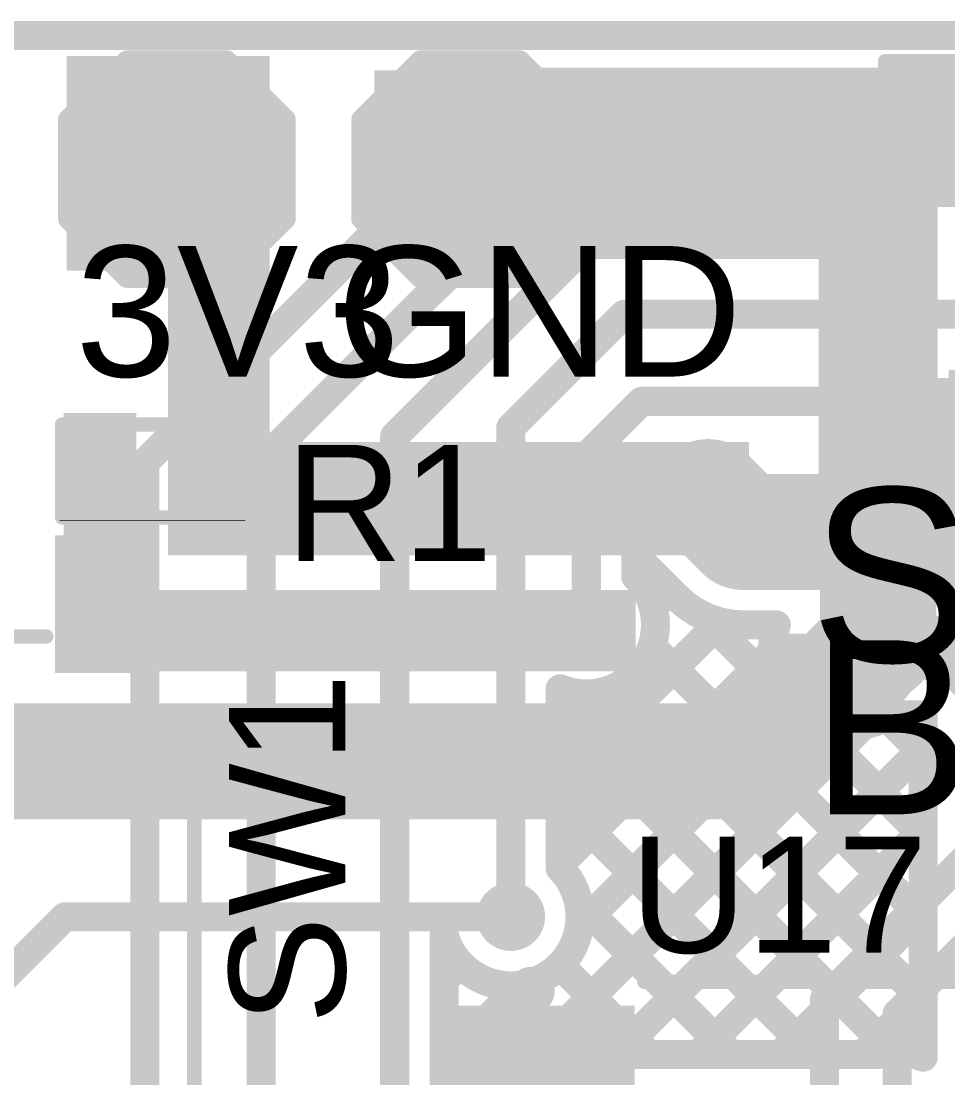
# Model space of a CAD drawing. Header units: millimetres. Extents: x -0.14 to 1.19, y -0.12 to 0.99.
# Drawn here: x 0.1604 to 0.4795, y 0.6249 to 0.989 of the extents above; entities that cross this region are included whole.
import ezdxf

# ---------------------------------------------------------------- set-up
doc = ezdxf.new("R2010")
doc.units = ezdxf.units.MM
doc.header["$MEASUREMENT"] = 0
for name, color, linetype in [('BottomLayer', 5, 'Continuous'), ('Mechanical2', 216, 'Continuous'), ('TopLayer', 1, 'Continuous'), ('TopOverlay', 2, 'Continuous'), ('TopPaste', 8, 'Continuous'), ('TopSolder', 216, 'Continuous'), ('ViaHoleLayer', 16, 'Continuous')]:
    doc.layers.add(name, color=color, linetype=linetype)
doc.styles.add('Arial', font='', dxfattribs={"height": 0.2})
doc.styles.get('Arial').set_extended_font_data('Arial')

# ---------------------------------------------------------------- blocks, each defined once
blk = doc.blocks.new('FH34SRJ_12S_0_5SH_50__1')
at = {"layer": 'TopLayer'}
for points in [[(-0.11417, 0.06496), (-0.10236, 0.06496), (-0.10236, 0.03346), (-0.11417, 0.03346)], [(-0.09449, 0.06496), (-0.08268, 0.06496), (-0.08268, 0.03346), (-0.09449, 0.03346)], [(-0.0748, 0.06496), (-0.06299, 0.06496), (-0.06299, 0.03346), (-0.0748, 0.03346)], [(-0.05512, 0.06496), (-0.04331, 0.06496), (-0.04331, 0.03346), (-0.05512, 0.03346)], [(-0.03543, 0.06496), (-0.02362, 0.06496), (-0.02362, 0.03346), (-0.03543, 0.03346)], [(-0.01575, 0.06496), (-0.00394, 0.06496), (-0.00394, 0.03346), (-0.01575, 0.03346)], [(0.00394, 0.06496), (0.01575, 0.06496), (0.01575, 0.03346), (0.00394, 0.03346)], [(0.02362, 0.06496), (0.03543, 0.06496), (0.03543, 0.03346), (0.02362, 0.03346)], [(0.04331, 0.06496), (0.05512, 0.06496), (0.05512, 0.03346), (0.04331, 0.03346)], [(0.06299, 0.06496), (0.0748, 0.06496), (0.0748, 0.03346), (0.06299, 0.03346)], [(0.08268, 0.06496), (0.09449, 0.06496), (0.09449, 0.03346), (0.08268, 0.03346)], [(0.10236, 0.06496), (0.11417, 0.06496), (0.11417, 0.03346), (0.10236, 0.03346)], [(-0.15552, -0.03346), (-0.13977, -0.03346), (-0.13977, -0.06496), (-0.15552, -0.06496)], [(0.13977, -0.03346), (0.15552, -0.03346), (0.15552, -0.06496), (0.13977, -0.06496)]]:
    blk.add_hatch(color=1, dxfattribs=at).paths.add_polyline_path(points)
at = {"layer": 'TopPaste'}
for points in [[(-0.11417, 0.06496), (-0.10236, 0.06496), (-0.10236, 0.03346), (-0.11417, 0.03346)], [(-0.09449, 0.06496), (-0.08268, 0.06496), (-0.08268, 0.03346), (-0.09449, 0.03346)], [(-0.0748, 0.06496), (-0.06299, 0.06496), (-0.06299, 0.03346), (-0.0748, 0.03346)], [(-0.05512, 0.06496), (-0.04331, 0.06496), (-0.04331, 0.03346), (-0.05512, 0.03346)], [(-0.03543, 0.06496), (-0.02362, 0.06496), (-0.02362, 0.03346), (-0.03543, 0.03346)], [(-0.01575, 0.06496), (-0.00394, 0.06496), (-0.00394, 0.03346), (-0.01575, 0.03346)], [(0.00394, 0.06496), (0.01575, 0.06496), (0.01575, 0.03346), (0.00394, 0.03346)], [(0.02362, 0.06496), (0.03543, 0.06496), (0.03543, 0.03346), (0.02362, 0.03346)], [(0.04331, 0.06496), (0.05512, 0.06496), (0.05512, 0.03346), (0.04331, 0.03346)], [(0.06299, 0.06496), (0.0748, 0.06496), (0.0748, 0.03346), (0.06299, 0.03346)], [(0.08268, 0.06496), (0.09449, 0.06496), (0.09449, 0.03346), (0.08268, 0.03346)], [(0.10236, 0.06496), (0.11417, 0.06496), (0.11417, 0.03346), (0.10236, 0.03346)], [(-0.15552, -0.03346), (-0.13977, -0.03346), (-0.13977, -0.06496), (-0.15552, -0.06496)], [(0.13977, -0.03346), (0.15552, -0.03346), (0.15552, -0.06496), (0.13977, -0.06496)]]:
    blk.add_hatch(color=8, dxfattribs=at).paths.add_polyline_path(points)
at = {"layer": 'TopSolder'}
for points in [[(-0.11817, 0.06896), (-0.09836, 0.06896), (-0.09836, 0.02946), (-0.11817, 0.02946)], [(-0.09849, 0.06896), (-0.07868, 0.06896), (-0.07868, 0.02946), (-0.09849, 0.02946)], [(-0.0788, 0.06896), (-0.05899, 0.06896), (-0.05899, 0.02946), (-0.0788, 0.02946)], [(-0.05912, 0.06896), (-0.03931, 0.06896), (-0.03931, 0.02946), (-0.05912, 0.02946)], [(-0.03943, 0.06896), (-0.01962, 0.06896), (-0.01962, 0.02946), (-0.03943, 0.02946)], [(-0.01975, 0.06896), (0.00006, 0.06896), (0.00006, 0.02946), (-0.01975, 0.02946)], [(-0.00006, 0.06896), (0.01975, 0.06896), (0.01975, 0.02946), (-0.00006, 0.02946)], [(0.01962, 0.06896), (0.03943, 0.06896), (0.03943, 0.02946), (0.01962, 0.02946)], [(0.03931, 0.06896), (0.05912, 0.06896), (0.05912, 0.02946), (0.03931, 0.02946)], [(0.05899, 0.06896), (0.0788, 0.06896), (0.0788, 0.02946), (0.05899, 0.02946)], [(0.07868, 0.06896), (0.09849, 0.06896), (0.09849, 0.02946), (0.07868, 0.02946)], [(0.09836, 0.06896), (0.11817, 0.06896), (0.11817, 0.02946), (0.09836, 0.02946)], [(-0.15952, -0.02946), (-0.13577, -0.02946), (-0.13577, -0.06896), (-0.15952, -0.06896)], [(0.13577, -0.02946), (0.15952, -0.02946), (0.15952, -0.06896), (0.13577, -0.06896)]]:
    blk.add_hatch(color=216, dxfattribs=at).paths.add_polyline_path(points)
at = {"layer": 'TopOverlay'}
for points, const_width in [([(-0.10494, 0.08121, 1), (-0.11126, 0.08121, 1)], 0.005), ([(-0.11251, 0.08121, 1), (-0.11001, 0.08121, 1)], 0.0025), ([(-0.10619, 0.08121, 1), (-0.10369, 0.08121, 1)], 0.0025), ([(-0.16125, 0.043, 1), (-0.15875, 0.043, 1)], 0.0025), ([(-0.16125, 0.043, 1), (-0.15875, 0.043, 1)], 0.0025), ([(-0.12525, 0.043, 1), (-0.12275, 0.043, 1)], 0.0025), ([(0.12275, 0.043, 1), (0.12525, 0.043, 1)], 0.0025), ([(0.15875, 0.043, 1), (0.16125, 0.043, 1)], 0.0025), ([(0.15875, 0.043, 1), (0.16125, 0.043, 1)], 0.0025), ([(-0.16125, -0.026, 1), (-0.15875, -0.026, 1)], 0.0025), ([(0.15875, -0.026, 1), (0.16125, -0.026, 1)], 0.0025), ([(-0.14125, -0.071, 1), (-0.13875, -0.071, 1)], 0.0025), ([(0.13875, -0.071, 1), (0.14125, -0.071, 1)], 0.0025), ([(-0.14125, -0.07698, 1), (-0.13875, -0.07698, 1)], 0.0025), ([(-0.14125, -0.07698, 1), (-0.13875, -0.07698, 1)], 0.0025), ([(0.13873, -0.07698, 1), (0.14123, -0.07698, 1)], 0.0025), ([(0.13875, -0.077, 1), (0.14125, -0.077, 1)], 0.0025)]:
    blk.add_lwpolyline(points, format="xyb", close=True, dxfattribs=dict(at, const_width=const_width))
at = {"layer": 'TopOverlay', "const_width": 0.005}
for points in [[(-0.16, 0.043), (-0.16, -0.026)], [(-0.124, 0.043), (-0.16, 0.043)], [(0.16, 0.043), (0.124, 0.043)], [(0.16, 0.043), (0.16, -0.026)], [(-0.14, -0.071), (-0.14, -0.07698)], [(0.14, -0.071), (0.14, -0.077)], [(0.13998, -0.07698), (-0.14, -0.07698)]]:
    blk.add_lwpolyline(points, dxfattribs=at)
blk = doc.blocks.new('TC_0522C_1_7_260G_2')
at = {"layer": 'TopLayer'}
for points in [[(-0.1378, 0.08465), (-0.09843, 0.08465), (-0.09843, 0.06102), (-0.1378, 0.06102)], [(0.09843, 0.08465), (0.1378, 0.08465), (0.1378, 0.06102), (0.09843, 0.06102)], [(-0.1378, -0.06102), (-0.09843, -0.06102), (-0.09843, -0.08465), (-0.1378, -0.08465)], [(0.09843, -0.06102), (0.1378, -0.06102), (0.1378, -0.08465), (0.09843, -0.08465)]]:
    blk.add_hatch(color=1, dxfattribs=at).paths.add_polyline_path(points)
at = {"layer": 'TopPaste'}
for points in [[(-0.1378, 0.08465), (-0.09843, 0.08465), (-0.09843, 0.06102), (-0.1378, 0.06102)], [(0.09843, 0.08465), (0.1378, 0.08465), (0.1378, 0.06102), (0.09843, 0.06102)], [(-0.1378, -0.06102), (-0.09843, -0.06102), (-0.09843, -0.08465), (-0.1378, -0.08465)], [(0.09843, -0.06102), (0.1378, -0.06102), (0.1378, -0.08465), (0.09843, -0.08465)]]:
    blk.add_hatch(color=8, dxfattribs=at).paths.add_polyline_path(points)
at = {"layer": 'TopSolder'}
for points in [[(-0.1418, 0.08865), (-0.09443, 0.08865), (-0.09443, 0.05702), (-0.1418, 0.05702)], [(0.09443, 0.08865), (0.1418, 0.08865), (0.1418, 0.05702), (0.09443, 0.05702)], [(-0.1418, -0.05702), (-0.09443, -0.05702), (-0.09443, -0.08865), (-0.1418, -0.08865)], [(0.09443, -0.05702), (0.1418, -0.05702), (0.1418, -0.08865), (0.09443, -0.08865)]]:
    blk.add_hatch(color=216, dxfattribs=at).paths.add_polyline_path(points)
at = {"layer": 'TopOverlay', "const_width": 0.005}
for points in [[(-0.056, 0.105), (-0.074, 0.087)], [(-0.056, 0.105), (0.056, 0.105)], [(0.056, 0.105), (0.074, 0.087)], [(0.107, 0.056), (0.107, -0.054)], [(-0.107, 0.055), (-0.107, -0.054)], [(-0.074, -0.087), (-0.056, -0.105)], [(0.074, -0.087), (0.056, -0.105)], [(-0.056, -0.105), (0.056, -0.105)]]:
    blk.add_lwpolyline(points, dxfattribs=at)
at = {"layer": 'TopOverlay'}
for points, const_width in [([(-0.05725, 0.105, 1), (-0.05475, 0.105, 1)], 0.0025), ([(-0.05725, 0.105, 1), (-0.05475, 0.105, 1)], 0.0025), ([(0.05475, 0.105, 1), (0.05725, 0.105, 1)], 0.0025), ([(0.05475, 0.105, 1), (0.05725, 0.105, 1)], 0.0025), ([(-0.12, 0.097, 1), (-0.13, 0.097, 1)], 0.005), ([(-0.13125, 0.097, 1), (-0.12875, 0.097, 1)], 0.0025), ([(-0.12125, 0.097, 1), (-0.11875, 0.097, 1)], 0.0025), ([(-0.07525, 0.087, 1), (-0.07275, 0.087, 1)], 0.0025), ([(0.07275, 0.087, 1), (0.07525, 0.087, 1)], 0.0025), ([(0.10575, 0.056, 1), (0.10825, 0.056, 1)], 0.0025), ([(-0.10825, 0.055, 1), (-0.10575, 0.055, 1)], 0.0025), ([(-0.10825, -0.054, 1), (-0.10575, -0.054, 1)], 0.0025), ([(0.10575, -0.054, 1), (0.10825, -0.054, 1)], 0.0025), ([(-0.07525, -0.087, 1), (-0.07275, -0.087, 1)], 0.0025), ([(0.07275, -0.087, 1), (0.07525, -0.087, 1)], 0.0025), ([(-0.05725, -0.105, 1), (-0.05475, -0.105, 1)], 0.0025), ([(-0.05725, -0.105, 1), (-0.05475, -0.105, 1)], 0.0025), ([(0.05475, -0.105, 1), (0.05725, -0.105, 1)], 0.0025), ([(0.05475, -0.105, 1), (0.05725, -0.105, 1)], 0.0025)]:
    blk.add_lwpolyline(points, format="xyb", close=True, dxfattribs=dict(at, const_width=const_width))
blk = doc.blocks.new('R__0402_4')
at = {"layer": 'TopLayer'}
for points in [[(-0.0275, -0.0125), (-0.0275, 0.0125), (-0.0095, 0.0125), (-0.0095, -0.0125)], [(0.0095, -0.0125), (0.0095, 0.0125), (0.0275, 0.0125), (0.0275, -0.0125)]]:
    blk.add_hatch(color=1, dxfattribs=at).paths.add_polyline_path(points)
at = {"layer": 'TopPaste'}
for points in [[(-0.0275, -0.0125), (-0.0275, 0.0125), (-0.0095, 0.0125), (-0.0095, -0.0125)], [(0.0095, -0.0125), (0.0095, 0.0125), (0.0275, 0.0125), (0.0275, -0.0125)]]:
    blk.add_hatch(color=8, dxfattribs=at).paths.add_polyline_path(points)
at = {"layer": 'TopSolder'}
for points in [[(-0.0315, -0.0165), (-0.0315, 0.0165), (-0.0055, 0.0165), (-0.0055, -0.0165)], [(0.0055, -0.0165), (0.0055, 0.0165), (0.0315, 0.0165), (0.0315, -0.0165)]]:
    blk.add_hatch(color=216, dxfattribs=at).paths.add_polyline_path(points)
at = {"layer": 'TopOverlay'}
for points, const_width in [([(-0.031, 0.016), (0.031, 0.016)], 0.005), ([(-0.031, -0.016), (-0.031, 0.016)], 0.005), ([(0.031, -0.016), (0.031, 0.016)], 0.005), ([(-0.031, -0.016), (0.031, -0.016)], 0.005), ([(-0.032, -0.017), (0.032, -0.017)], 0.000127)]:
    blk.add_lwpolyline(points, dxfattribs=dict(at, const_width=const_width))
for points, const_width in [([(-0.03225, 0.016, 1), (-0.02975, 0.016, 1)], 0.0025), ([(-0.03225, 0.016, 1), (-0.02975, 0.016, 1)], 0.0025), ([(0.02975, 0.016, 1), (0.03225, 0.016, 1)], 0.0025), ([(0.02975, 0.016, 1), (0.03225, 0.016, 1)], 0.0025), ([(-0.03225, -0.016, 1), (-0.02975, -0.016, 1)], 0.0025), ([(-0.03225, -0.016, 1), (-0.02975, -0.016, 1)], 0.0025), ([(0.02975, -0.016, 1), (0.03225, -0.016, 1)], 0.0025), ([(0.02975, -0.016, 1), (0.03225, -0.016, 1)], 0.0025), ([(-0.03203, -0.017, 1), (-0.03197, -0.017, 1)], 0.0000635), ([(0.03197, -0.017, 1), (0.03203, -0.017, 1)], 0.0000635)]:
    blk.add_lwpolyline(points, format="xyb", close=True, dxfattribs=dict(at, const_width=const_width))
blk = doc.blocks.new('SO_14_8')
at = {"layer": 'TopLayer'}
for points in [[(-0.13228, 0.16181), (-0.07835, 0.16181), (-0.07835, 0.13819), (-0.13228, 0.13819)], [(0.07835, 0.16181), (0.13228, 0.16181), (0.13228, 0.13819), (0.07835, 0.13819)], [(-0.13228, 0.11181), (-0.07835, 0.11181), (-0.07835, 0.08819), (-0.13228, 0.08819)], [(0.07835, 0.11181), (0.13228, 0.11181), (0.13228, 0.08819), (0.07835, 0.08819)], [(-0.13228, 0.06181), (-0.07835, 0.06181), (-0.07835, 0.03819), (-0.13228, 0.03819)], [(0.07835, 0.06181), (0.13228, 0.06181), (0.13228, 0.03819), (0.07835, 0.03819)], [(-0.13228, 0.01181), (-0.07835, 0.01181), (-0.07835, -0.01181), (-0.13228, -0.01181)], [(0.07835, 0.01181), (0.13228, 0.01181), (0.13228, -0.01181), (0.07835, -0.01181)], [(-0.13228, -0.03819), (-0.07835, -0.03819), (-0.07835, -0.06181), (-0.13228, -0.06181)], [(0.07835, -0.03819), (0.13228, -0.03819), (0.13228, -0.06181), (0.07835, -0.06181)], [(-0.13228, -0.08819), (-0.07835, -0.08819), (-0.07835, -0.11181), (-0.13228, -0.11181)], [(0.07835, -0.08819), (0.13228, -0.08819), (0.13228, -0.11181), (0.07835, -0.11181)], [(-0.13228, -0.13819), (-0.07835, -0.13819), (-0.07835, -0.16181), (-0.13228, -0.16181)], [(0.07835, -0.13819), (0.13228, -0.13819), (0.13228, -0.16181), (0.07835, -0.16181)]]:
    blk.add_hatch(color=1, dxfattribs=at).paths.add_polyline_path(points)
at = {"layer": 'TopPaste'}
for points in [[(-0.13228, 0.16181), (-0.07835, 0.16181), (-0.07835, 0.13819), (-0.13228, 0.13819)], [(0.07835, 0.16181), (0.13228, 0.16181), (0.13228, 0.13819), (0.07835, 0.13819)], [(-0.13228, 0.11181), (-0.07835, 0.11181), (-0.07835, 0.08819), (-0.13228, 0.08819)], [(0.07835, 0.11181), (0.13228, 0.11181), (0.13228, 0.08819), (0.07835, 0.08819)], [(-0.13228, 0.06181), (-0.07835, 0.06181), (-0.07835, 0.03819), (-0.13228, 0.03819)], [(0.07835, 0.06181), (0.13228, 0.06181), (0.13228, 0.03819), (0.07835, 0.03819)], [(-0.13228, 0.01181), (-0.07835, 0.01181), (-0.07835, -0.01181), (-0.13228, -0.01181)], [(0.07835, 0.01181), (0.13228, 0.01181), (0.13228, -0.01181), (0.07835, -0.01181)], [(-0.13228, -0.03819), (-0.07835, -0.03819), (-0.07835, -0.06181), (-0.13228, -0.06181)], [(0.07835, -0.03819), (0.13228, -0.03819), (0.13228, -0.06181), (0.07835, -0.06181)], [(-0.13228, -0.08819), (-0.07835, -0.08819), (-0.07835, -0.11181), (-0.13228, -0.11181)], [(0.07835, -0.08819), (0.13228, -0.08819), (0.13228, -0.11181), (0.07835, -0.11181)], [(-0.13228, -0.13819), (-0.07835, -0.13819), (-0.07835, -0.16181), (-0.13228, -0.16181)], [(0.07835, -0.13819), (0.13228, -0.13819), (0.13228, -0.16181), (0.07835, -0.16181)]]:
    blk.add_hatch(color=8, dxfattribs=at).paths.add_polyline_path(points)
at = {"layer": 'TopSolder'}
for points in [[(-0.13628, 0.16581), (-0.07435, 0.16581), (-0.07435, 0.13419), (-0.13628, 0.13419)], [(0.07435, 0.16581), (0.13628, 0.16581), (0.13628, 0.13419), (0.07435, 0.13419)], [(-0.13628, 0.11581), (-0.07435, 0.11581), (-0.07435, 0.08419), (-0.13628, 0.08419)], [(0.07435, 0.11581), (0.13628, 0.11581), (0.13628, 0.08419), (0.07435, 0.08419)], [(-0.13628, 0.06581), (-0.07435, 0.06581), (-0.07435, 0.03419), (-0.13628, 0.03419)], [(0.07435, 0.06581), (0.13628, 0.06581), (0.13628, 0.03419), (0.07435, 0.03419)], [(-0.13628, 0.01581), (-0.07435, 0.01581), (-0.07435, -0.01581), (-0.13628, -0.01581)], [(0.07435, 0.01581), (0.13628, 0.01581), (0.13628, -0.01581), (0.07435, -0.01581)], [(-0.13628, -0.03419), (-0.07435, -0.03419), (-0.07435, -0.06581), (-0.13628, -0.06581)], [(0.07435, -0.03419), (0.13628, -0.03419), (0.13628, -0.06581), (0.07435, -0.06581)], [(-0.13628, -0.08419), (-0.07435, -0.08419), (-0.07435, -0.11581), (-0.13628, -0.11581)], [(0.07435, -0.08419), (0.13628, -0.08419), (0.13628, -0.11581), (0.07435, -0.11581)], [(-0.13628, -0.13419), (-0.07435, -0.13419), (-0.07435, -0.16581), (-0.13628, -0.16581)], [(0.07435, -0.13419), (0.13628, -0.13419), (0.13628, -0.16581), (0.07435, -0.16581)]]:
    blk.add_hatch(color=216, dxfattribs=at).paths.add_polyline_path(points)
at = {"layer": 'TopOverlay'}
for points, const_width in [([(-0.10684, 0.171, 1), (-0.11316, 0.171, 1)], 0.01), ([(-0.11566, 0.171, 1), (-0.11066, 0.171, 1)], 0.005), ([(-0.10934, 0.171, 1), (-0.10434, 0.171, 1)], 0.005), ([(-0.07225, 0.174, 1), (-0.06975, 0.174, 1)], 0.0025), ([(0.06975, 0.174, 1), (0.07225, 0.174, 1)], 0.0025), ([(-0.07225, -0.173, 1), (-0.06975, -0.173, 1)], 0.0025), ([(0.06975, -0.173, 1), (0.07225, -0.173, 1)], 0.0025)]:
    blk.add_lwpolyline(points, format="xyb", close=True, dxfattribs=dict(at, const_width=const_width))
at = {"layer": 'TopOverlay', "const_width": 0.005}
for points in [[(-0.071, 0.174), (0.071, 0.174)], [(-0.071, -0.173), (0.071, -0.173)]]:
    blk.add_lwpolyline(points, dxfattribs=at)
blk = doc.blocks.new('TEST_POINT_15')
at = {"layer": 'TopLayer'}
blk.add_hatch(color=1, dxfattribs=at).paths.add_polyline_path([(0.015, 0.03), (-0.015, 0.03), (-0.03, 0.015), (-0.03, -0.015), (-0.015, -0.03), (0.015, -0.03), (0.03, -0.015), (0.03, 0.015)])
at = {"layer": 'TopPaste'}
blk.add_hatch(color=8, dxfattribs=at).paths.add_polyline_path([(0.015, 0.03), (-0.015, 0.03), (-0.03, 0.015), (-0.03, -0.015), (-0.015, -0.03), (0.015, -0.03), (0.03, -0.015), (0.03, 0.015)])
at = {"layer": 'TopSolder'}
blk.add_hatch(color=216, dxfattribs=at).paths.add_polyline_path([(0.017, 0.034), (-0.017, 0.034), (-0.034, 0.017), (-0.034, -0.017), (-0.017, -0.034), (0.017, -0.034), (0.034, -0.017), (0.034, 0.017)])
at = {"layer": 'TopOverlay', "const_width": 0.00787}
for points in [[(-0.017, 0.037), (-0.037, 0.017)], [(0.017, 0.037), (-0.017, 0.037)], [(0.017, 0.037), (-0.017, 0.037)], [(0.037, 0.017), (0.017, 0.037)], [(-0.037, 0.017), (-0.037, -0.017)], [(0.037, 0.017), (0.037, -0.017)], [(-0.017, -0.037), (-0.037, -0.017)], [(0.037, -0.017), (0.017, -0.037)], [(0.017, -0.037), (-0.017, -0.037)], [(0.017, -0.037), (-0.017, -0.037)]]:
    blk.add_lwpolyline(points, dxfattribs=at)
at = {"layer": 'TopOverlay', "const_width": 0.00394}
for points in [[(-0.01897, 0.037, 1), (-0.01503, 0.037, 1)], [(-0.01897, 0.037, 1), (-0.01503, 0.037, 1)], [(-0.01897, 0.037, 1), (-0.01503, 0.037, 1)], [(0.01503, 0.037, 1), (0.01897, 0.037, 1)], [(0.01503, 0.037, 1), (0.01897, 0.037, 1)], [(0.01503, 0.037, 1), (0.01897, 0.037, 1)], [(-0.03897, 0.017, 1), (-0.03503, 0.017, 1)], [(-0.03897, 0.017, 1), (-0.03503, 0.017, 1)], [(0.03503, 0.017, 1), (0.03897, 0.017, 1)], [(0.03503, 0.017, 1), (0.03897, 0.017, 1)], [(-0.03897, -0.017, 1), (-0.03503, -0.017, 1)], [(-0.03897, -0.017, 1), (-0.03503, -0.017, 1)], [(0.03503, -0.017, 1), (0.03897, -0.017, 1)], [(0.03503, -0.017, 1), (0.03897, -0.017, 1)], [(-0.01897, -0.037, 1), (-0.01503, -0.037, 1)], [(-0.01897, -0.037, 1), (-0.01503, -0.037, 1)], [(-0.01897, -0.037, 1), (-0.01503, -0.037, 1)], [(0.01503, -0.037, 1), (0.01897, -0.037, 1)], [(0.01503, -0.037, 1), (0.01897, -0.037, 1)], [(0.01503, -0.037, 1), (0.01897, -0.037, 1)]]:
    blk.add_lwpolyline(points, format="xyb", close=True, dxfattribs=at)
blk = doc.blocks.new('TEST_POINT_16')
at = {"layer": 'TopLayer'}
blk.add_hatch(color=1, dxfattribs=at).paths.add_polyline_path([(0.015, 0.03), (-0.015, 0.03), (-0.03, 0.015), (-0.03, -0.015), (-0.015, -0.03), (0.015, -0.03), (0.03, -0.015), (0.03, 0.015)])
at = {"layer": 'TopPaste'}
blk.add_hatch(color=8, dxfattribs=at).paths.add_polyline_path([(0.015, 0.03), (-0.015, 0.03), (-0.03, 0.015), (-0.03, -0.015), (-0.015, -0.03), (0.015, -0.03), (0.03, -0.015), (0.03, 0.015)])
at = {"layer": 'TopSolder'}
blk.add_hatch(color=216, dxfattribs=at).paths.add_polyline_path([(0.017, 0.034), (-0.017, 0.034), (-0.034, 0.017), (-0.034, -0.017), (-0.017, -0.034), (0.017, -0.034), (0.034, -0.017), (0.034, 0.017)])
at = {"layer": 'TopOverlay', "const_width": 0.00787}
for points in [[(-0.017, 0.037), (-0.037, 0.017)], [(-0.017, 0.037), (0.017, 0.037)], [(-0.017, 0.037), (0.017, 0.037)], [(0.017, 0.037), (0.037, 0.017)], [(-0.037, 0.017), (-0.037, -0.017)], [(0.037, 0.017), (0.037, -0.017)], [(-0.037, -0.017), (-0.017, -0.037)], [(0.037, -0.017), (0.017, -0.037)], [(-0.017, -0.037), (0.017, -0.037)], [(-0.017, -0.037), (0.017, -0.037)]]:
    blk.add_lwpolyline(points, dxfattribs=at)
at = {"layer": 'TopOverlay', "const_width": 0.00394}
for points in [[(-0.01897, 0.037, 1), (-0.01503, 0.037, 1)], [(-0.01897, 0.037, 1), (-0.01503, 0.037, 1)], [(-0.01897, 0.037, 1), (-0.01503, 0.037, 1)], [(0.01503, 0.037, 1), (0.01897, 0.037, 1)], [(0.01503, 0.037, 1), (0.01897, 0.037, 1)], [(0.01503, 0.037, 1), (0.01897, 0.037, 1)], [(-0.03897, 0.017, 1), (-0.03503, 0.017, 1)], [(-0.03897, 0.017, 1), (-0.03503, 0.017, 1)], [(0.03503, 0.017, 1), (0.03897, 0.017, 1)], [(0.03503, 0.017, 1), (0.03897, 0.017, 1)], [(-0.03897, -0.017, 1), (-0.03503, -0.017, 1)], [(-0.03897, -0.017, 1), (-0.03503, -0.017, 1)], [(0.03503, -0.017, 1), (0.03897, -0.017, 1)], [(0.03503, -0.017, 1), (0.03897, -0.017, 1)], [(-0.01897, -0.037, 1), (-0.01503, -0.037, 1)], [(-0.01897, -0.037, 1), (-0.01503, -0.037, 1)], [(-0.01897, -0.037, 1), (-0.01503, -0.037, 1)], [(0.01503, -0.037, 1), (0.01897, -0.037, 1)], [(0.01503, -0.037, 1), (0.01897, -0.037, 1)], [(0.01503, -0.037, 1), (0.01897, -0.037, 1)]]:
    blk.add_lwpolyline(points, format="xyb", close=True, dxfattribs=at)

msp = doc.modelspace()

# ---------------------------------------------------------------- hatches: boundary and pattern name
at = {"layer": 'BottomLayer'}
h = msp.add_hatch(color=5, dxfattribs=at)
edge = h.paths.add_edge_path()
edge.add_arc((0.397, 0.825), 0.01181, 0, 360)
h = msp.add_hatch(color=5, dxfattribs=at)
edge = h.paths.add_edge_path()
edge.add_arc((0.355, 0.781), 0.01181, 0, 360)
h = msp.add_hatch(color=5, dxfattribs=at)
edge = h.paths.add_edge_path()
edge.add_arc((0.446, 0.773), 0.01181, 0, 360)
h = msp.add_hatch(color=5, dxfattribs=at)
edge = h.paths.add_edge_path()
edge.add_arc((0.329, 0.68044), 0.01181, 0, 360)
at = {"layer": 'TopLayer'}
for points in [[(0.176, 0.903), (0.246, 0.903), (0.246, 0.977), (0.176, 0.977)], [(0.282, 0.907), (0.459, 0.907), (0.459, 0.972), (0.282, 0.972)], [(0.435, 0.833), (0.476, 0.833), (0.476, 0.972), (0.435, 0.972)], [(0.456, 0.932), (0.808, 0.932), (0.808, 0.972), (0.456, 0.972)], [(0.211, 0.805), (0.246, 0.805), (0.246, 0.911), (0.211, 0.911)], [(0.454, 0.827), (0.496, 0.827), (0.496, 0.866), (0.454, 0.866)], [(0.175, 0.765), (0.2, 0.765), (0.2, 0.854), (0.175, 0.854)], [(0.211, 0.805), (0.411, 0.805), (0.411, 0.844), (0.211, 0.844)], [(0.175, 0.765), (0.372, 0.765), (0.372, 0.793), (0.175, 0.793)], [(0.371, 0.649), (0.30868, 0.649), (0.30868, 0.571), (0.371, 0.571)]]:
    msp.add_hatch(color=1, dxfattribs=at).paths.add_polyline_path(points)
h = msp.add_hatch(color=1, dxfattribs=at)
edge = h.paths.add_edge_path()
edge.add_arc((0.397, 0.825), 0.01181, 0, 360)
h = msp.add_hatch(color=1, dxfattribs=at)
edge = h.paths.add_edge_path()
edge.add_arc((0.355, 0.781), 0.01181, 0, 360)
h = msp.add_hatch(color=1, dxfattribs=at)
edge = h.paths.add_edge_path()
edge.add_arc((0.446, 0.773), 0.01181, 0, 360)
h = msp.add_hatch(color=1, dxfattribs=at)
edge = h.paths.add_edge_path()
edge.add_arc((0.329, 0.68044), 0.01181, 0, 360)
at = {"layer": 'ViaHoleLayer'}
h = msp.add_hatch(color=16, dxfattribs=at)
edge = h.paths.add_edge_path()
edge.add_arc((0.397, 0.825), 0.00591, 0, 360)
h = msp.add_hatch(color=16, dxfattribs=at)
edge = h.paths.add_edge_path()
edge.add_arc((0.355, 0.781), 0.00591, 0, 360)
h = msp.add_hatch(color=16, dxfattribs=at)
edge = h.paths.add_edge_path()
edge.add_arc((0.446, 0.773), 0.00591, 0, 360)
h = msp.add_hatch(color=16, dxfattribs=at)
edge = h.paths.add_edge_path()
edge.add_arc((0.329, 0.68044), 0.00591, 0, 360)

# ---------------------------------------------------------------- linework, layer by layer
at = {"layer": 'BottomLayer'}
for points, const_width in [([(0.203, 0.837), (0.334, 0.968)], 0.01), ([(0.334, 0.968), (1.107, 0.968)], 0.01), ([(0.243, 0.837), (0.355, 0.949)], 0.01), ([(0.355, 0.949), (1.097, 0.949)], 0.01), ([(0.289, 0.846), (0.373, 0.93)], 0.01), ([(0.373, 0.93), (1.085, 0.93)], 0.01), ([(0.329, 0.849), (0.368, 0.888)], 0.01), ([(0.368, 0.888), (0.495, 0.888)], 0.01), ([(0.355, 0.839), (0.374, 0.858)], 0.01), ([(0.374, 0.858), (0.51914, 0.858)], 0.01), ([(0.329, 0.68044), (0.329, 0.849)], 0.01), ([(0.289, 0.56875), (0.289, 0.846)], 0.01), ([(0.397, 0.825), (0.409, 0.813)], 0.04), ([(0.203, 0.544), (0.203, 0.837)], 0.01), ([(0.243, 0.56875), (0.243, 0.837)], 0.01), ([(0.355, 0.781), (0.355, 0.839)], 0.01), ([(0.409, 0.813), (0.66857, 0.813)], 0.04), ([(0.372, 0.79767), (0.372, 0.80502)], 0.01), ([(0.37437, 0.80237), (0.38634, 0.7904)], 0.01), ([(0.378, 0.78717), (0.38379, 0.79296)], 0.01), ([(0.346, 0.72688), (0.40111, 0.78199)], 0.01), ([(0.39519, 0.78413), (0.471, 0.70832)], 0.01), ([(0.409, 0.781), (0.42041, 0.781)], 0.01), ([(0.446, 0.773), (0.48111, 0.773)], 0.022), ([(0.48111, 0.773), (0.494, 0.76011)], 0.022), ([(0.346, 0.6986), (0.41922, 0.77181)], 0.01), ([(0.37758, 0.77345), (0.471, 0.68004)], 0.01), ([(0.42419, 0.773), (0.446, 0.773)], 0.01), ([(0.446, 0.75119), (0.446, 0.773)], 0.01), ([(0.346, 0.69711), (0.346, 0.75896)], 0.01), ([(0.346, 0.75517), (0.34883, 0.758)], 0.01), ([(0.36386, 0.7589), (0.471, 0.65175)], 0.01), ([(0.35254, 0.67685), (0.42843, 0.75275)], 0.01), ([(0.45839, 0.74922), (0.471, 0.73661)], 0.01), ([(0.45978, 0.75), (0.471, 0.75)], 0.01), ([(0.471, 0.63204), (0.471, 0.75)], 0.01), ([(0.33772, 0.63375), (0.45055, 0.74658)], 0.01), ([(0.346, 0.74847), (0.46069, 0.63378)], 0.01), ([(0.36525, 0.633), (0.471, 0.73875)], 0.01), ([(0.346, 0.72019), (0.43319, 0.633)], 0.01), ([(0.39354, 0.633), (0.471, 0.71046)], 0.01), ([(0.35223, 0.68567), (0.4049, 0.633)], 0.01), ([(0.42182, 0.633), (0.471, 0.68218)], 0.01), ([(0.306, 0.58542), (0.306, 0.67428)], 0.01), ([(0.306, 0.6586), (0.31159, 0.66419)], 0.01), ([(0.34593, 0.66369), (0.37662, 0.633)], 0.01), ([(0.306, 0.63031), (0.33258, 0.6569)], 0.01), ([(0.32422, 0.65711), (0.34833, 0.633)], 0.01), ([(0.45011, 0.633), (0.471, 0.65389)], 0.01), ([(0.306, 0.64705), (0.32306, 0.62999)], 0.01), ([(0.34216, 0.633), (0.45584, 0.633)], 0.01)]:
    msp.add_lwpolyline(points, dxfattribs=dict(at, const_width=const_width))
for points, const_width in [([(0.3315, 0.968, 1), (0.3365, 0.968, 1)], 0.005), ([(0.3315, 0.968, 1), (0.3365, 0.968, 1)], 0.005), ([(0.3525, 0.949, 1), (0.3575, 0.949, 1)], 0.005), ([(0.3525, 0.949, 1), (0.3575, 0.949, 1)], 0.005), ([(0.3705, 0.93, 1), (0.3755, 0.93, 1)], 0.005), ([(0.3705, 0.93, 1), (0.3755, 0.93, 1)], 0.005), ([(0.3655, 0.888, 1), (0.3705, 0.888, 1)], 0.005), ([(0.3655, 0.888, 1), (0.3705, 0.888, 1)], 0.005), ([(0.3715, 0.858, 1), (0.3765, 0.858, 1)], 0.005), ([(0.3715, 0.858, 1), (0.3765, 0.858, 1)], 0.005), ([(0.3265, 0.849, 1), (0.3315, 0.849, 1)], 0.005), ([(0.3265, 0.849, 1), (0.3315, 0.849, 1)], 0.005), ([(0.2865, 0.846, 1), (0.2915, 0.846, 1)], 0.005), ([(0.2865, 0.846, 1), (0.2915, 0.846, 1)], 0.005), ([(0.387, 0.825, 1), (0.407, 0.825, 1)], 0.02), ([(0.2005, 0.837, 1), (0.2055, 0.837, 1)], 0.005), ([(0.2005, 0.837, 1), (0.2055, 0.837, 1)], 0.005), ([(0.2405, 0.837, 1), (0.2455, 0.837, 1)], 0.005), ([(0.2405, 0.837, 1), (0.2455, 0.837, 1)], 0.005), ([(0.3525, 0.839, 1), (0.3575, 0.839, 1)], 0.005), ([(0.3525, 0.839, 1), (0.3575, 0.839, 1)], 0.005), ([(0.399, 0.813, 1), (0.419, 0.813, 1)], 0.02), ([(0.399, 0.813, 1), (0.419, 0.813, 1)], 0.02), ([(0.3695, 0.80502, 1), (0.3745, 0.80502, 1)], 0.005), ([(0.3695, 0.80502, 1), (0.3745, 0.80502, 1)], 0.005), ([(0.37187, 0.80237, 1), (0.37687, 0.80237, 1)], 0.005), ([(0.37187, 0.80237, 1), (0.37687, 0.80237, 1)], 0.005), ([(0.3695, 0.79767, 1), (0.3745, 0.79767, 1)], 0.005), ([(0.3695, 0.79767, 1), (0.3745, 0.79767, 1)], 0.005), ([(0.38129, 0.79296, 1), (0.38629, 0.79296, 1)], 0.005), ([(0.38384, 0.7904, 1), (0.38884, 0.7904, 1)], 0.005), ([(0.38384, 0.7904, 1), (0.38884, 0.7904, 1)], 0.005), ([(0.38387, 0.79037, 1), (0.38887, 0.79037, 1)], 0.005), ([(0.3755, 0.78717, 1), (0.3805, 0.78717, 1)], 0.005), ([(0.39269, 0.78413, 1), (0.39769, 0.78413, 1)], 0.005), ([(0.39861, 0.78199, 1), (0.40361, 0.78199, 1)], 0.005), ([(0.3525, 0.781, 1), (0.3575, 0.781, 1)], 0.005), ([(0.37631, 0.781, 1), (0.38131, 0.781, 1)], 0.005), ([(0.37631, 0.781, 1), (0.38131, 0.781, 1)], 0.005), ([(0.4065, 0.781, 1), (0.4115, 0.781, 1)], 0.005), ([(0.4065, 0.781, 1), (0.4115, 0.781, 1)], 0.005), ([(0.4065, 0.781, 1), (0.4115, 0.781, 1)], 0.005), ([(0.41791, 0.781, 1), (0.42291, 0.781, 1)], 0.005), ([(0.41791, 0.781, 1), (0.42291, 0.781, 1)], 0.005), ([(0.4405, 0.773, 1), (0.4515, 0.773, 1)], 0.011), ([(0.47561, 0.773, 1), (0.48661, 0.773, 1)], 0.011), ([(0.47561, 0.773, 1), (0.48661, 0.773, 1)], 0.011), ([(0.37508, 0.77345, 1), (0.38008, 0.77345, 1)], 0.005), ([(0.41672, 0.77181, 1), (0.42172, 0.77181, 1)], 0.005), ([(0.42169, 0.773, 1), (0.42669, 0.773, 1)], 0.005), ([(0.4435, 0.773, 1), (0.4485, 0.773, 1)], 0.005), ([(0.4435, 0.773, 1), (0.4485, 0.773, 1)], 0.005), ([(0.3435, 0.75896, 1), (0.3485, 0.75896, 1)], 0.005), ([(0.3435, 0.75896, 1), (0.3485, 0.75896, 1)], 0.005), ([(0.34633, 0.758, 1), (0.35133, 0.758, 1)], 0.005), ([(0.36136, 0.7589, 1), (0.36636, 0.7589, 1)], 0.005), ([(0.3435, 0.75517, 1), (0.3485, 0.75517, 1)], 0.005), ([(0.42593, 0.75275, 1), (0.43093, 0.75275, 1)], 0.005), ([(0.4435, 0.75119, 1), (0.4485, 0.75119, 1)], 0.005), ([(0.45589, 0.74922, 1), (0.46089, 0.74922, 1)], 0.005), ([(0.45728, 0.75, 1), (0.46228, 0.75, 1)], 0.005), ([(0.45728, 0.75, 1), (0.46228, 0.75, 1)], 0.005), ([(0.4685, 0.75, 1), (0.4735, 0.75, 1)], 0.005), ([(0.4685, 0.75, 1), (0.4735, 0.75, 1)], 0.005), ([(0.3435, 0.74847, 1), (0.3485, 0.74847, 1)], 0.005), ([(0.44805, 0.74658, 1), (0.45305, 0.74658, 1)], 0.005), ([(0.4685, 0.73875, 1), (0.4735, 0.73875, 1)], 0.005), ([(0.4685, 0.73661, 1), (0.4735, 0.73661, 1)], 0.005), ([(0.3435, 0.72688, 1), (0.3485, 0.72688, 1)], 0.005), ([(0.3435, 0.72019, 1), (0.3485, 0.72019, 1)], 0.005), ([(0.4685, 0.71046, 1), (0.4735, 0.71046, 1)], 0.005), ([(0.4685, 0.70832, 1), (0.4735, 0.70832, 1)], 0.005), ([(0.3435, 0.6986, 1), (0.3485, 0.6986, 1)], 0.005), ([(0.3435, 0.69711, 1), (0.3485, 0.69711, 1)], 0.005), ([(0.3435, 0.69711, 1), (0.3485, 0.69711, 1)], 0.005), ([(0.34973, 0.68567, 1), (0.35473, 0.68567, 1)], 0.005), ([(0.3265, 0.68044, 1), (0.3315, 0.68044, 1)], 0.005), ([(0.35031, 0.68044, 1), (0.35531, 0.68044, 1)], 0.005), ([(0.35031, 0.68044, 1), (0.35531, 0.68044, 1)], 0.005), ([(0.4685, 0.68218, 1), (0.4735, 0.68218, 1)], 0.005), ([(0.4685, 0.68004, 1), (0.4735, 0.68004, 1)], 0.005), ([(0.35004, 0.67685, 1), (0.35504, 0.67685, 1)], 0.005), ([(0.3035, 0.67428, 1), (0.3085, 0.67428, 1)], 0.005), ([(0.3035, 0.67428, 1), (0.3085, 0.67428, 1)], 0.005), ([(0.30909, 0.66419, 1), (0.31409, 0.66419, 1)], 0.005), ([(0.34343, 0.66369, 1), (0.34843, 0.66369, 1)], 0.005), ([(0.3035, 0.6586, 1), (0.3085, 0.6586, 1)], 0.005), ([(0.32172, 0.65711, 1), (0.32672, 0.65711, 1)], 0.005), ([(0.33008, 0.6569, 1), (0.33508, 0.6569, 1)], 0.005), ([(0.4685, 0.65389, 1), (0.4735, 0.65389, 1)], 0.005), ([(0.4685, 0.65175, 1), (0.4735, 0.65175, 1)], 0.005), ([(0.3035, 0.64705, 1), (0.3085, 0.64705, 1)], 0.005), ([(0.33522, 0.63375, 1), (0.34022, 0.63375, 1)], 0.005), ([(0.33966, 0.633, 1), (0.34466, 0.633, 1)], 0.005), ([(0.33966, 0.633, 1), (0.34466, 0.633, 1)], 0.005), ([(0.34583, 0.633, 1), (0.35083, 0.633, 1)], 0.005), ([(0.36275, 0.633, 1), (0.36775, 0.633, 1)], 0.005), ([(0.37412, 0.633, 1), (0.37912, 0.633, 1)], 0.005), ([(0.39104, 0.633, 1), (0.39604, 0.633, 1)], 0.005), ([(0.4024, 0.633, 1), (0.4074, 0.633, 1)], 0.005), ([(0.41932, 0.633, 1), (0.42432, 0.633, 1)], 0.005), ([(0.43069, 0.633, 1), (0.43569, 0.633, 1)], 0.005), ([(0.44761, 0.633, 1), (0.45261, 0.633, 1)], 0.005), ([(0.45334, 0.633, 1), (0.45834, 0.633, 1)], 0.005), ([(0.45334, 0.633, 1), (0.45834, 0.633, 1)], 0.005), ([(0.45819, 0.63378, 1), (0.46319, 0.63378, 1)], 0.005), ([(0.3035, 0.63031, 1), (0.3085, 0.63031, 1)], 0.005), ([(0.32056, 0.62999, 1), (0.32556, 0.62999, 1)], 0.005), ([(0.4685, 0.63204, 1), (0.4735, 0.63204, 1)], 0.005), ([(0.4685, 0.63204, 1), (0.4735, 0.63204, 1)], 0.005)]:
    msp.add_lwpolyline(points, format="xyb", close=True, dxfattribs=dict(at, const_width=const_width))
at = {"layer": 'BottomLayer', "const_width": 0.01}
for points in [[(0.37437, 0.80237, -0.027824), (0.372, 0.80502)], [(0.372, 0.79767, -0.196384), (0.37881, 0.781)], [(0.409, 0.781, -0.199231), (0.38634, 0.7904)], [(0.409, 0.781, -0.198912), (0.38637, 0.79037)], [(0.37881, 0.781, -0.532876), (0.346, 0.75896)], [(0.45978, 0.75, -0.689106), (0.42041, 0.781)], [(0.346, 0.69711, -0.196384), (0.35281, 0.68044)], [(0.35281, 0.68044, -0.877001), (0.306, 0.67428)], [(0.34216, 0.587, -1.303151), (0.34216, 0.633)], [(0.45584, 0.633, -0.16378), (0.471, 0.63204)]]:
    msp.add_lwpolyline(points, format="xyb", dxfattribs=at)
at = {"layer": 'Mechanical2', "const_width": 0.01}
msp.add_lwpolyline([(0, 0.984), (1.1811, 0.984)], dxfattribs=at)
at = {"layer": 'TopLayer'}
for points, const_width in [([(0.214, 0.93472), (0.214, 0.938)], 0.04), ([(0.214, 0.93472), (0.225, 0.92372)], 0.04), ([(0.4555, 0.7745), (0.4555, 0.888)], 0.04), ([(0.415, 0.734), (0.45, 0.769)], 0.04), ([(0.042, 0.734), (0.415, 0.734)], 0.04), ([(0.437, 0.652), (0.5, 0.715)], 0.01), ([(0.462, 0.647), (0.512, 0.697)], 0.01), ([(0.113, 0.618), (0.17544, 0.68044)], 0.01), ([(0.17544, 0.68044), (0.329, 0.68044)], 0.01), ([(0.437, 0.362), (0.437, 0.652)], 0.01), ([(0.462, 0.61), (0.462, 0.647)], 0.01)]:
    msp.add_lwpolyline(points, dxfattribs=dict(at, const_width=const_width))
for points, const_width in [([(0.204, 0.938, 1), (0.224, 0.938, 1)], 0.02), ([(0.204, 0.93472, 1), (0.224, 0.93472, 1)], 0.02), ([(0.204, 0.93472, 1), (0.224, 0.93472, 1)], 0.02), ([(0.215, 0.92372, 1), (0.235, 0.92372, 1)], 0.02), ([(0.4455, 0.888, 1), (0.4655, 0.888, 1)], 0.02), ([(0.4455, 0.7745, 1), (0.4655, 0.7745, 1)], 0.02), ([(0.44, 0.769, 1), (0.46, 0.769, 1)], 0.02), ([(0.405, 0.734, 1), (0.425, 0.734, 1)], 0.02), ([(0.405, 0.734, 1), (0.425, 0.734, 1)], 0.02), ([(0.17294, 0.68044, 1), (0.17794, 0.68044, 1)], 0.005), ([(0.17294, 0.68044, 1), (0.17794, 0.68044, 1)], 0.005), ([(0.3265, 0.68044, 1), (0.3315, 0.68044, 1)], 0.005), ([(0.4345, 0.652, 1), (0.4395, 0.652, 1)], 0.005), ([(0.4345, 0.652, 1), (0.4395, 0.652, 1)], 0.005), ([(0.4595, 0.647, 1), (0.4645, 0.647, 1)], 0.005), ([(0.4595, 0.647, 1), (0.4645, 0.647, 1)], 0.005)]:
    msp.add_lwpolyline(points, format="xyb", close=True, dxfattribs=dict(at, const_width=const_width))

# ---------------------------------------------------------------- block references
for name, p, rotation in [('TEST_POINT_16', (0.214, 0.938), 90), ('TEST_POINT_15', (0.315, 0.938), 180), ('FH34SRJ_12S_0_5SH_50__1', (0.5979, 0.89821), 180), ('TC_0522C_1_7_260G_2', (0.115, 0.67), 90)]:
    msp.add_blockref(name, p, dxfattribs=dict(rotation=rotation))
for name, p in [('R__0402_4', (0.2055, 0.834)), ('SO_14_8', (0.446, 0.484))]:
    msp.add_blockref(name, p)

# ---------------------------------------------------------------- texts
at = {"layer": 'TopOverlay', "style": 'Arial'}
for s, height, p in [('3V3', 0.045, (0.179, 0.86653)), ('GND', 0.045, (0.269, 0.86653)), ('R1', 0.04, (0.25134, 0.80301)), ('SENSOR', 0.06, (0.432, 0.76817)), ('BOARD', 0.06, (0.432, 0.7157)), ('U17', 0.04, (0.37002, 0.66801))]:
    msp.add_text(s, height=height, dxfattribs=at).set_placement(p)
msp.add_text('SW1', height=0.04, rotation=90, dxfattribs=at).set_placement((0.27199, 0.64335))

doc.saveas('drawing.dxf')
